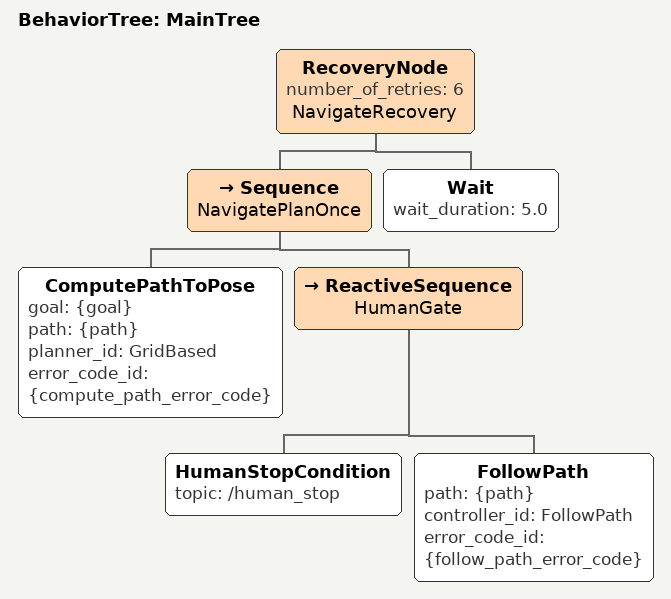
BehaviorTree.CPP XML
<root BTCPP_format="4" main_tree_to_execute="MainTree">
  <BehaviorTree ID="MainTree">
    <RecoveryNode number_of_retries="6" name="NavigateRecovery">
      <Sequence name="NavigatePlanOnce">
        <ComputePathToPose goal="{goal}" path="{path}" planner_id="GridBased" error_code_id="{compute_path_error_code}"/>
        <ReactiveSequence name="HumanGate">
          <HumanStopCondition topic="/human_stop"/>
          <FollowPath path="{path}" controller_id="FollowPath" error_code_id="{follow_path_error_code}"/>
        </ReactiveSequence>
      </Sequence>
      <Wait wait_duration="5.0"/>
    </RecoveryNode>
  </BehaviorTree>
</root>
